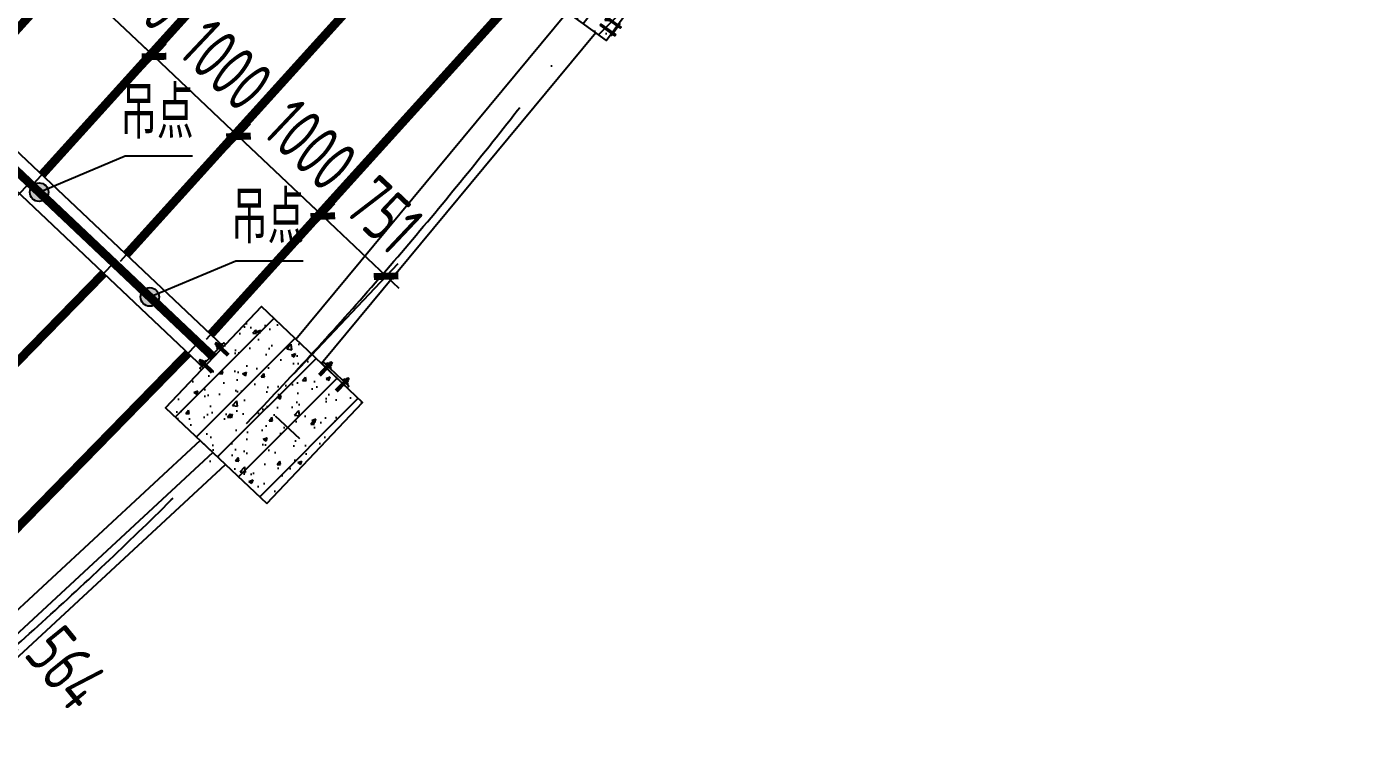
# Model space of a CAD drawing. Extents: x -803796 to -501762, y -1479216 to -846035.
# Drawn here: x -555408 to -543933, y -949977 to -943806 of the extents above; entities that cross this region are included whole.
import ezdxf

# ---------------------------------------------------------------- set-up
doc = ezdxf.new("R2010")
doc.units = 0
doc.header["$LTSCALE"] = 1500
doc.linetypes.add('CENTER', pattern=[2, 1.25, -0.25, 0.25, -0.25])
doc.linetypes.add('XREF-GRID-04区$0$ACAD_ISO04W100', pattern=[30, 24, -3, 0, -3])
doc.layers.get('0').update_dxf_attribs({"linetype": 'CONTINUOUS'})
doc.layers.get('Defpoints').update_dxf_attribs({"linetype": 'CONTINUOUS'})
for name, color, linetype in [('AR-INT DECO', 140, 'CONTINUOUS'), ('C18', 4, 'CENTER'), ('COLUMN', 1, 'CONTINUOUS'), ('DIM', 3, 'CONTINUOUS'), ('HATCH', 254, 'CONTINUOUS'), ('L18', 6, 'CONTINUOUS'), ('L25', 7, 'CONTINUOUS'), ('M3', 2, 'CONTINUOUS'), ('P-WALL-ORIG', 6, 'CONTINUOUS'), ('STPM_SBEAM_THICK', 2, 'CONTINUOUS'), ('struc', 161, 'CONTINUOUS'), ('TEXT', 7, 'CONTINUOUS'), ('XREF-GRID-04区$0$A-DOTE', 14, 'XREF-GRID-04区$0$ACAD_ISO04W100')]:
    doc.layers.add(name, color=color, linetype=linetype)
doc.styles.add('TSSD_Dimension', font='Tssdeng.shx', dxfattribs={"width": 0.7, "bigfont": 'hztxt.shx'})
doc.styles.add('TSSD_Label', font='tj03-romans1.shx', dxfattribs={"width": 0.7, "bigfont": 'hztxt.shx'})
doc.dimstyles.new('TSSD_150_150', dxfattribs={"dimtxt": 450, "dimasz": 150, "dimexe": 150, "dimexo": 375, "dimgap": 150, "dimtad": 1, "dimdec": 0, "dimzin": 0, "dimdsep": 46, "dimtxsty": 'TSSD_Dimension', "dimblk": 'ARCHTICK', "dimblk1": 'ARCHTICK', "dimblk2": 'ARCHTICK', "dimcen": 0, "dimdle": 150, "dimclrt": 7, "dimadec": 0, "dimazin": 0, "dimtfac": 1, "dimtdec": 0, "dimtix": 1, "dimtmove": 2, "dimatfit": 3, "dimfxl": 1, "dimtolj": 1, "dimtzin": 0, "dimarcsym": 0})
pattern_1 = [(50, (-424851.2, -1081287.44), (358.6301, -31.37607), [37.5, -412.5]), (355, (-424851.2, -1081287.44), (-69.3757, 376.0961), [30, -330]), (100.4514, (-424821.3, -1081290.05), (289.2547, 344.7198), [31.8701, -350.57106]), (46.1842, (-424851.2, -1081187.44), (533.6205, -82.7595), [56.25, -618.75]), (96.6356, (-424806.7, -1081194.33), (467.3314, 487.059), [47.8051, -525.8565]), (351.1842, (-424851.2, -1081187.44), (467.331, 487.0593), [45, -495]), (21, (-424801.2, -1081212.44), (298.45353, -201.30945), [37.5, -412.5]), (326, (-424801.2, -1081212.44), (121.6577, 362.575), [30, -330]), (71.4514, (-424776.32, -1081229.2), (420.1113, 161.26525), [31.8701, -350.57106]), (37.5, (-424851.19, -1081287.44), (6.07993, 166.44693), [0, -326, 0, -335, 0, -331.25]), (7.5, (-424851.19, -1081287.44), (131.53477, 197.20586), [0, -191, 0, -318.5, 0, -126.25]), (327.5, (-424962.69, -1081287.44), (266.91122, -11.27744), [0, -125, 0, -390, 0, -517.5]), (317.5, (-425012.7, -1081287.44), (291.59308, 50.0525), [0, -162.5, 0, -259, 0, -367.5]), (45, (-424851.2, -1081287.44), (-176.7767, 176.7767), [])]

# ---------------------------------------------------------------- blocks, each defined once
blk = doc.blocks.new('_ArchTick')
at = {"color": 0, "linetype": 'ByBlock', "const_width": 0.4}
blk.add_lwpolyline([(-0.5, -0.5), (0.5, 0.5)], dxfattribs=at)
blk = doc.blocks.new('*D169')
at = {"layer": 'Defpoints', "color": 0, "transparency": 16777216}
for p in [(-555037, -943377), (-556813, -943800), (-556087, -944487)]:
    blk.add_point(p, dxfattribs=at)
at = {"layer": 'DIM', "color": 0, "lineweight": -2, "transparency": 16777216}
for p, q in [((-556556, -943527), (-555660, -942581)), ((-555763, -942690), (-555872, -942586)), ((-555763, -942690), (-555037, -943377)), ((-555830, -944215), (-554934, -943268)), ((-555037, -943377), (-554928, -943480))]:
    blk.add_line(p, q, dxfattribs=at)
at = {"layer": 'DIM', "color": 0, "lineweight": -2, "transparency": 16777216, "xscale": 150, "yscale": 150, "zscale": 150}
for p, rotation in [((-555763, -942690), 316.5762450122709), ((-555037, -943377), 136.5762450122709)]:
    blk.add_blockref('_ArchTick', p, dxfattribs=dict(at, rotation=rotation))
at = {"layer": 'DIM', "color": 7, "transparency": 16777216, "insert": (-555142, -942761), "char_height": 450, "attachment_point": 5, "rotation": 316.5762, "style": 'TSSD_Dimension'}
blk.add_mtext('\\A1;1000', dxfattribs=at)
blk = doc.blocks.new('*D170')
at = {"layer": 'Defpoints', "color": 0, "transparency": 16777216}
for p in [(-554311, -944064), (-556087, -944487), (-555361, -945174)]:
    blk.add_point(p, dxfattribs=at)
at = {"layer": 'DIM', "color": 0, "lineweight": -2, "transparency": 16777216}
for p, q in [((-555830, -944215), (-554934, -943268)), ((-555037, -943377), (-555146, -943274)), ((-555037, -943377), (-554311, -944064)), ((-555103, -944902), (-554207, -943955)), ((-554311, -944064), (-554202, -944167))]:
    blk.add_line(p, q, dxfattribs=at)
at = {"layer": 'DIM', "color": 0, "lineweight": -2, "transparency": 16777216, "xscale": 150, "yscale": 150, "zscale": 150}
for p, rotation in [((-555037, -943377), 316.5762450122709), ((-554311, -944064), 136.5762450122709)]:
    blk.add_blockref('_ArchTick', p, dxfattribs=dict(at, rotation=rotation))
at = {"layer": 'DIM', "color": 7, "transparency": 16777216, "insert": (-554416, -943448), "char_height": 450, "attachment_point": 5, "rotation": 316.5762, "style": 'TSSD_Dimension'}
blk.add_mtext('\\A1;1000', dxfattribs=at)
blk = doc.blocks.new('*D171')
at = {"layer": 'Defpoints', "color": 0, "transparency": 16777216}
for p in [(-553584, -944751), (-555361, -945174), (-554635, -945861)]:
    blk.add_point(p, dxfattribs=at)
at = {"layer": 'DIM', "color": 0, "lineweight": -2, "transparency": 16777216}
for p, q in [((-555103, -944902), (-554207, -943955)), ((-554311, -944064), (-554420, -943961)), ((-554311, -944064), (-553584, -944751)), ((-554377, -945589), (-553481, -944642)), ((-553584, -944751), (-553476, -944854))]:
    blk.add_line(p, q, dxfattribs=at)
at = {"layer": 'DIM', "color": 0, "lineweight": -2, "transparency": 16777216, "xscale": 150, "yscale": 150, "zscale": 150}
for p, rotation in [((-554311, -944064), 316.5762450122709), ((-553584, -944751), 136.5762450122709)]:
    blk.add_blockref('_ArchTick', p, dxfattribs=dict(at, rotation=rotation))
at = {"layer": 'DIM', "color": 7, "transparency": 16777216, "insert": (-553690, -944135), "char_height": 450, "attachment_point": 5, "rotation": 316.5762, "style": 'TSSD_Dimension'}
blk.add_mtext('\\A1;1000', dxfattribs=at)
blk = doc.blocks.new('*D172')
at = {"layer": 'Defpoints', "color": 0, "transparency": 16777216}
for p in [(-552858, -945438), (-554635, -945861), (-553909, -946549)]:
    blk.add_point(p, dxfattribs=at)
at = {"layer": 'DIM', "color": 0, "lineweight": -2, "transparency": 16777216}
for p, q in [((-554377, -945589), (-553481, -944642)), ((-553584, -944751), (-553693, -944648)), ((-553584, -944751), (-552858, -945438)), ((-553651, -946276), (-552755, -945330)), ((-552858, -945438), (-552749, -945542))]:
    blk.add_line(p, q, dxfattribs=at)
at = {"layer": 'DIM', "color": 0, "lineweight": -2, "transparency": 16777216, "xscale": 150, "yscale": 150, "zscale": 150}
for p, rotation in [((-553584, -944751), 316.5762450122709), ((-552858, -945438), 136.5762450122709)]:
    blk.add_blockref('_ArchTick', p, dxfattribs=dict(at, rotation=rotation))
at = {"layer": 'DIM', "color": 7, "transparency": 16777216, "insert": (-552964, -944822), "char_height": 450, "attachment_point": 5, "rotation": 316.5762, "style": 'TSSD_Dimension'}
blk.add_mtext('\\A1;1000', dxfattribs=at)
blk = doc.blocks.new('*D173')
at = {"layer": 'Defpoints', "color": 0, "transparency": 16777216}
for p in [(-552313, -945955), (-553909, -946549), (-553364, -947065)]:
    blk.add_point(p, dxfattribs=at)
at = {"layer": 'DIM', "color": 0, "lineweight": -2, "transparency": 16777216}
for p, q in [((-553651, -946276), (-552755, -945330)), ((-552858, -945438), (-552967, -945335)), ((-552858, -945438), (-552313, -945955)), ((-553106, -946792), (-552210, -945846)), ((-552313, -945955), (-552204, -946058))]:
    blk.add_line(p, q, dxfattribs=at)
at = {"layer": 'DIM', "color": 0, "lineweight": -2, "transparency": 16777216, "xscale": 150, "yscale": 150, "zscale": 150}
for p, rotation in [((-552858, -945438), 316.5762450122709), ((-552313, -945955), 136.5762450122709)]:
    blk.add_blockref('_ArchTick', p, dxfattribs=dict(at, rotation=rotation))
at = {"layer": 'DIM', "color": 7, "transparency": 16777216, "insert": (-552328, -945424), "char_height": 450, "attachment_point": 5, "rotation": 316.5762, "style": 'TSSD_Dimension'}
blk.add_mtext('\\A1;751', dxfattribs=at)
blk = doc.blocks.new('*D180')
at = {"layer": 'Defpoints', "color": 0, "transparency": 16777216}
for p in [(-555953, -948822), (-557675, -948929), (-557044, -949707)]:
    blk.add_point(p, dxfattribs=at)
at = {"layer": 'DIM', "color": 0, "lineweight": -2, "transparency": 16777216}
for p, q in [((-557384, -948693), (-556468, -947949)), ((-556585, -948044), (-556679, -947927)), ((-556585, -948044), (-555953, -948822)), ((-556753, -949471), (-555836, -948727)), ((-555953, -948822), (-555858, -948938))]:
    blk.add_line(p, q, dxfattribs=at)
at = {"layer": 'DIM', "color": 0, "lineweight": -2, "transparency": 16777216, "xscale": 150, "yscale": 150, "zscale": 150}
for p, rotation in [((-556585, -948044), 309.0762450704199), ((-555953, -948822), 129.0762450704199)]:
    blk.add_blockref('_ArchTick', p, dxfattribs=dict(at, rotation=rotation))
at = {"layer": 'DIM', "color": 7, "transparency": 16777216, "insert": (-555978, -948196), "char_height": 450, "attachment_point": 5, "rotation": 309.0762, "style": 'TSSD_Dimension'}
blk.add_mtext('\\A1;1002', dxfattribs=at)
blk = doc.blocks.new('*D181')
at = {"layer": 'Defpoints', "color": 0, "transparency": 16777216}
for p in [(-555597, -949260), (-557044, -949707), (-556688, -950146)]:
    blk.add_point(p, dxfattribs=at)
at = {"layer": 'DIM', "color": 0, "lineweight": -2, "transparency": 16777216}
for p, q in [((-556753, -949471), (-555836, -948727)), ((-556047, -948705), (-555503, -949376)), ((-556397, -949909), (-555481, -949165))]:
    blk.add_line(p, q, dxfattribs=at)
at = {"layer": 'DIM', "color": 0, "lineweight": -2, "transparency": 16777216, "xscale": 150, "yscale": 150, "zscale": 150}
for p, rotation in [((-555953, -948822), 129.0762450704199), ((-555597, -949260), 309.0762450704199)]:
    blk.add_blockref('_ArchTick', p, dxfattribs=dict(at, rotation=rotation))
at = {"layer": 'DIM', "color": 7, "transparency": 16777216, "insert": (-555058, -949329), "char_height": 450, "attachment_point": 5, "rotation": 309.0762, "style": 'TSSD_Dimension'}
blk.add_mtext('\\A1;564', dxfattribs=at)
blk = doc.blocks.new('gdf')
h = blk.add_hatch(color=4)
edge = h.paths.add_edge_path()
edge.add_arc((75802667.5, 175120681), 80, 0, 360)
at = {"color": 4}
blk.add_circle((75802667.5, 175120681), 80, dxfattribs=at)
blk = doc.blocks.new('LMM12A')
at = {"layer": 'L18'}
for p, q in [((0, 7.8), (0, -7.8)), ((9.8, 10.4), (1, 10.4)), ((9.8, 5.2), (1, 5.2)), ((10.8, 7.8), (10.8, -7.8)), ((9.8, -5.2), (1, -5.2)), ((9.8, -10.4), (1, -10.4))]:
    blk.add_line(p, q, dxfattribs=at)
for centre, radius, start, end in [((3.7, 7.8), 3.74, 136, 224), ((13.4, 0), 13.4, 157.15841, 202.84159), ((7.1, 7.8), 3.74, 316, 44), ((-2.6, 0), 13.4, 337.15841, 22.84159), ((3.7, -7.8), 3.74, 136, 224), ((7.1, -7.8), 3.74, 316, 44)]:
    blk.add_arc(centre, radius, start, end, dxfattribs=at)
blk = doc.blocks.new('A$C40232FC0')
blk.add_lwpolyline([(0, 82), (300, 82), (300, 102), (0, 102)], close=True)
at = {"layer": 'C18'}
for p, q in [((50, 0), (50, 145)), ((250, 0), (250, 145))]:
    blk.add_line(p, q, dxfattribs=at)
at = {"layer": 'L18'}
for p, q in [((41, 127), (41, 149)), ((41, 149), (59, 149)), ((45, 128), (45, 149)), ((55, 128), (55, 149)), ((59, 127), (59, 149)), ((241, 127), (241, 149)), ((241, 149), (259, 149)), ((245, 128), (245, 149)), ((255, 128), (255, 149)), ((259, 127), (259, 149)), ((39, 0), (39, 102)), ((43, 0), (43, 102)), ((57, 0), (57, 102)), ((60, 0), (60, 102)), ((239, 0), (239, 102)), ((243, 0), (243, 102)), ((257, 0), (257, 102)), ((260, 0), (260, 102))]:
    blk.add_line(p, q, dxfattribs=at)
at = {"layer": 'L25'}
for p, q in [((17, 102), (17, 110)), ((17, 110), (83, 110)), ((83, 102), (17, 102)), ((83, 110), (83, 102)), ((217, 102), (217, 110)), ((217, 110), (283, 110)), ((283, 102), (217, 102)), ((283, 110), (283, 102))]:
    blk.add_line(p, q, dxfattribs=at)
at = {"layer": 'L18', "extrusion": (0, 0, -1), "xscale": 1.666666666686069, "yscale": 1.666666666686069, "zscale": -1.666666666666666, "rotation": 90}
for p in [(-50, 110), (-250, 110)]:
    blk.add_blockref('LMM12A', p, dxfattribs=at)
blk = doc.blocks.new('A$C6D4627A8')
blk.add_lwpolyline([(0, 122), (120, 122), (120, 132), (0, 132)], close=True)
at = {"layer": 'AR-INT DECO'}
for points in [[(14, 0), (26, 0), (26, 155), (14, 155)], [(106, 0), (94, 0), (94, 155), (106, 155)]]:
    blk.add_lwpolyline(points, close=True, dxfattribs=at)

msp = doc.modelspace()

# ---------------------------------------------------------------- hatches: boundary and pattern name
at = {"layer": 'HATCH'}
h = msp.add_hatch(dxfattribs=at)
h.set_pattern_fill('ARMORED', color=256, scale=50, style=0)
h.set_pattern_definition(pattern_1)
h.paths.add_polyline_path([(-550121, -943520.2), (-550414.4, -943925.1), (-550819.3, -943631.8), (-550525.9, -943226.9)])
h = msp.add_hatch(dxfattribs=at)
h.set_pattern_fill('ARMORED', color=256, scale=50, style=0)
h.set_pattern_definition(pattern_1)
h.paths.add_polyline_path([(-553340.4, -947912.8), (-552515.5, -947041.3), (-553387.1, -946216.4), (-554211.9, -947087.9)])

# ---------------------------------------------------------------- linework, layer by layer
at = {"layer": 'COLUMN'}
for points in [[(-550121, -943520.2), (-550414.4, -943925.1), (-550819.3, -943631.8), (-550525.9, -943226.9), (-550121, -943520.2)], [(-553340.4, -947912.8), (-552515.5, -947041.3), (-553387.1, -946216.4), (-554211.9, -947087.9), (-553340.4, -947912.8)]]:
    msp.add_lwpolyline(points, close=True, dxfattribs=at)
at = {"layer": 'M3'}
msp.add_line((-554211.9, -947087.9), (-553387.1, -946216.4), dxfattribs=at)
at = {"layer": 'P-WALL-ORIG', "color": 1}
msp.add_arc((-578529, -923248.2), 27150.5, 271.50104, 357.23548, dxfattribs=at)
at = {"layer": 'STPM_SBEAM_THICK', "color": 6, "const_width": 75}
for points in [[(-553449.5, -941571.8), (-556002.2, -944395.3)], [(-552635, -942161.9), (-555277, -945081.7)], [(-558375.1, -942321.6), (-553799.5, -946652.2)], [(-551820.4, -942752.1), (-554550.5, -945769.3)], [(-551005.8, -943342.3), (-553824, -946456.9)], [(-554744.8, -945929.6), (-557587.5, -948839.4)], [(-554018.4, -946617.1), (-556953, -949620.9)]]:
    msp.add_lwpolyline(points, dxfattribs=at)
at = {"layer": 'struc', "linetype": 'ByBlock'}
for p, q in [((-553714.4, -946560.6), (-558290, -942230.1)), ((-558460.2, -942413.2), (-553884.6, -946743.7)), ((-550753.9, -943683.2), (-553090.9, -946500.6)), ((-552869.2, -946703.4), (-550507.2, -943855.6)), ((-553913.6, -947369.7), (-556600, -949859.6)), ((-556408.3, -950091), (-553696.3, -947577.4))]:
    msp.add_line(p, q, dxfattribs=at)
at = {"layer": 'TEXT'}
for p, q in [((-552623.7, -942149.5), (-555345.8, -945157.8)), ((-551820.4, -942752.1), (-554604.3, -945828.8)), ((-551005.8, -943342.3), (-553862.8, -946499.7)), ((-555300.9, -945231.2), (-554558.7, -944919.4)), ((-554558.7, -944919.4), (-553981.2, -944919.4)), ((-555361.7, -945130), (-558310, -948148)), ((-554646.4, -945828.8), (-557675.5, -948929.4)), ((-554347.7, -946133.3), (-553605.6, -945821.5)), ((-553605.6, -945821.5), (-553028, -945821.5)), ((-553931.1, -946527.6), (-557040.9, -949710.9)), ((-553696.3, -947577.4), (-553913.9, -947370)), ((-553805.1, -947473.7), (-556503.6, -949974.8))]:
    msp.add_line(p, q, dxfattribs=at)
at = {"layer": 'XREF-GRID-04区$0$A-DOTE', "ltscale": 0.1}
msp.add_line((-563072.4, -937875.9), (-553059.8, -947352.3), dxfattribs=at)
msp.add_arc((-578529.7, -923246.5), 34650, 271.56998, 356.82445, dxfattribs=at)

# ---------------------------------------------------------------- block references
at = {"xscale": -1}
for name, p, rotation in [('A$C6D4627A8', (-550478.1, -943804.9), 234.0762360892524), ('A$C40232FC0', (-553636.8, -946599.6), 46.57624507765747)]:
    msp.add_blockref(name, p, dxfattribs=dict(at, rotation=rotation))
at = {"rotation": 316.5812271020566}
msp.add_blockref('A$C40232FC0', (-552921.3, -946770.2), dxfattribs=at)
at = {"layer": 'AR-INT DECO'}
for p in [(-76357968.4, -176065912.2), (-76357015.2, -176066814.3)]:
    msp.add_blockref('gdf', p, dxfattribs=at)

# ---------------------------------------------------------------- texts
at = {"layer": 'TEXT', "style": 'TSSD_Label', "width": 0.7}
for p in [(-554601.1, -944769.4), (-553648, -945671.5)]:
    msp.add_text('吊点', height=450, dxfattribs=at).set_placement(p)

# ---------------------------------------------------------------- dimensions: what is measured, and where the dimension line sits
at = {"layer": 'DIM'}
for base, p1, p2, angle, picture, middle in [((-555036.7, -943376.8), (-556813.4, -943799.7), (-556087.3, -944486.9), 136.57625, '*D169', (-555142, -942760.8)), ((-554310.6, -944064), (-556087.3, -944486.9), (-555361.2, -945174.1), 136.57625, '*D170', (-554415.9, -943448.1)), ((-553584.5, -944751.2), (-555361.2, -945174.1), (-554635.1, -945861.3), 136.57625, '*D171', (-553689.8, -944135.3)), ((-552858.4, -945438.5), (-554635.1, -945861.3), (-553909, -946548.5), 136.57625, '*D172', (-552963.7, -944822.5)), ((-552313.1, -945954.5), (-553909, -946548.5), (-553363.7, -947064.6), 136.57625, '*D173', (-552328, -945424.1)), ((-555952.9, -948821.7), (-557675.5, -948929.4), (-557043.7, -949707.5), 129.07625, '*D180', (-555977.6, -948196.3))]:
    dim = msp.add_linear_dim(base=base, p1=p1, p2=p2, angle=angle, dimstyle='TSSD_150_150', dxfattribs=at)
    dim.commit()
    dim.dimension.update_dxf_attribs({"geometry": picture, "text_midpoint": middle})
dim = msp.add_linear_dim(base=(-555597.1, -949259.9), p1=(-557043.7, -949707.5), p2=(-556687.9, -950145.7), angle=129.07625, dimstyle='TSSD_150_150', dxfattribs=at)
dim.commit()
dim.dimension.update_dxf_attribs({"geometry": '*D181', "text_midpoint": (-555058.1, -949328.7), "dimtype": 160})

doc.saveas('drawing.dxf')
